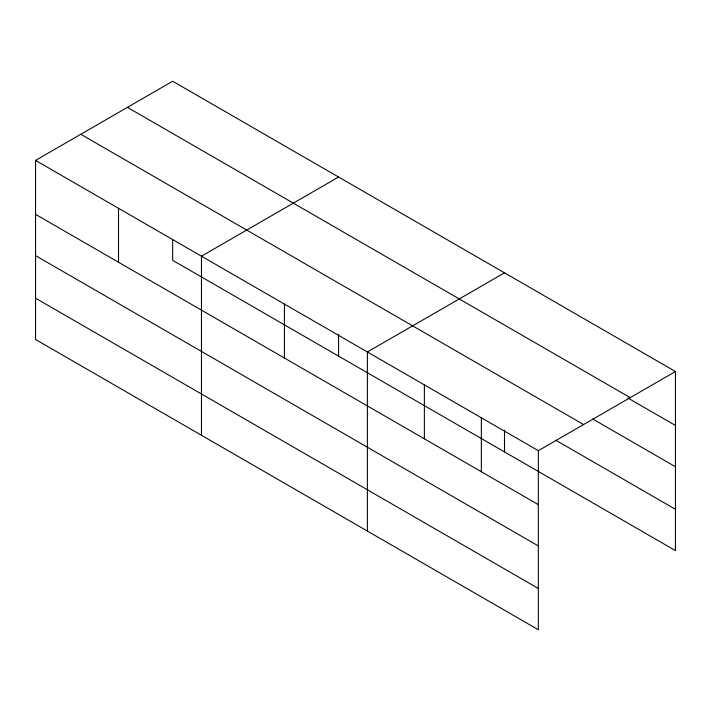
<?xml version="1.0" encoding="UTF-8"?>
<svg xmlns="http://www.w3.org/2000/svg" width="711" height="711" viewBox="0 0 711 711"><rect width="100%" height="100%" fill="white"/><g stroke="black" fill="none" stroke-linecap="round" stroke-linejoin="round"><path stroke-width="1.07" d="M35.55 160.402L538.334 450.676L538.334 629.768L35.55 339.485L35.55 160.402L172.666 81.232L675.45 371.515L675.45 550.598L172.666 260.324L172.666 239.678M338.587 177.03L201.471 256.191L201.471 435.283M504.508 272.82L367.383 351.981L367.383 531.073M538.334 450.676L675.45 371.515M127.42 107.361L630.204 397.636M627.964 398.044L675.45 425.462M592.823 419.055L675.45 466.754M80.796 134.272L583.58 424.556M555.789 440.216L675.45 509.307M35.55 214.349L538.334 504.623M35.55 255.64L538.334 545.924M35.55 298.193L538.334 588.468M504.508 430.173L504.508 451.903M481.347 417.775L481.347 471.731M424.369 384.882L424.369 438.829M338.587 334.383L338.587 356.113M284.427 304.086L284.427 358.033M118.506 208.296L118.506 262.243"/></g></svg>
